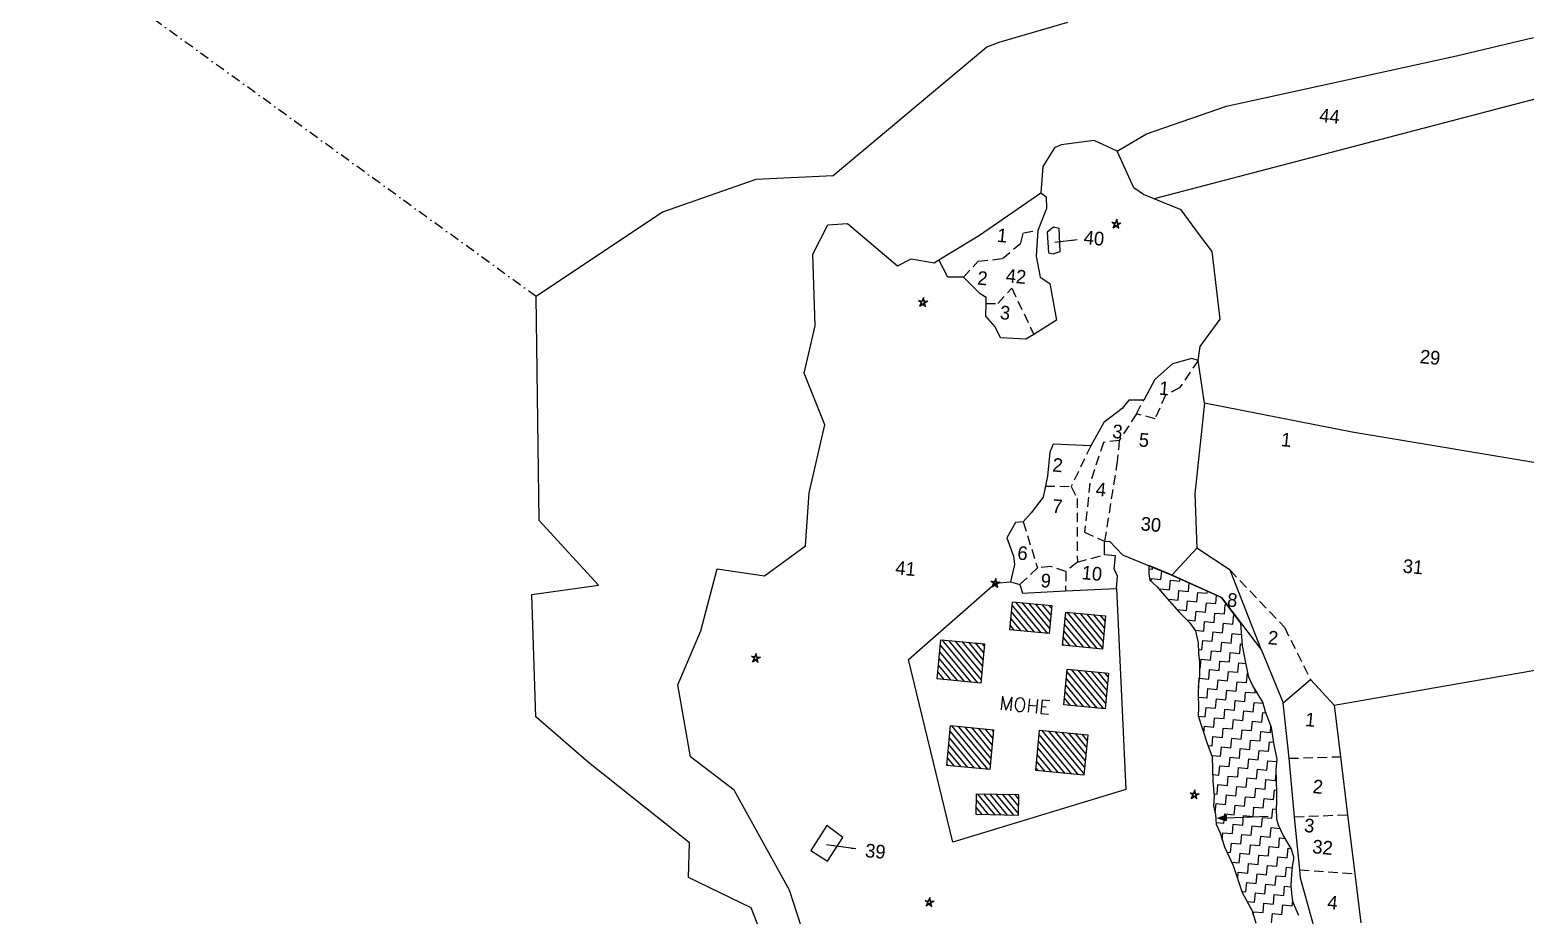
# Model space of a CAD drawing. Header units: metres. Extents: x 292095 to 294306, y 2100393 to 2102799.
# Drawn here: x 292245 to 293028, y 2100714 to 2101177 of the extents above; entities that cross this region are included whole.
import ezdxf
from ezdxf.enums import TextEntityAlignment as Align

# ---------------------------------------------------------------- set-up
doc = ezdxf.new("R2010")
doc.units = ezdxf.units.M
doc.header["$MEASUREMENT"] = 0
doc.linetypes.add('DASHDOT', pattern=[1, 0.5, -0.25, 0, -0.25])
doc.linetypes.add('DASHED', pattern=[0.75, 0.5, -0.25])
for name, color, linetype in [('POLY_HATCH', 12, 'Continuous'), ('POLY_PARCEL', 6, 'Continuous'), ('POLY_SUBPARCEL', 6, 'DASHED'), ('POLY_WATER', 4, 'Continuous'), ('SYM_ABADI', 1, 'Continuous'), ('TEXT_MAPIN', 7, 'Continuous'), ('TEXT_PARCEL', 7, 'Continuous'), ('V_BOUND_LINE', 7, 'Continuous'), ('V_BOUND_STREAM_LINE', 7, 'DASHDOT')]:
    doc.layers.add(name, color=color, linetype=linetype)
doc.styles.get("Standard").update_dxf_attribs({"font": 'simplex.shx'})
doc.styles.add('TEXT_MAP', font='')
doc.styles.get('TEXT_MAP').set_extended_font_data('Kruti Dev 050')
doc.dimstyles.get("Standard").update_dxf_attribs({"dimtxt": 0.18, "dimasz": 0.18, "dimexe": 0.18, "dimexo": 0.0625, "dimgap": 0.09, "dimtad": 0, "dimtih": 1, "dimtoh": 1, "dimdec": 4, "dimzin": 0, "dimdsep": 46, "dimtxsty": 'Standard', "dimcen": 0.09, "dimadec": 0, "dimazin": 0, "dimtfac": 1, "dimtdec": 4, "dimtofl": 0, "dimtmove": 0, "dimatfit": 3, "dimfxl": 1, "dimtolj": 1, "dimtzin": 0, "dimarcsym": 0})

msp = doc.modelspace()

# ---------------------------------------------------------------- hatches: boundary and pattern name
h = msp.add_hatch(color=256)
h.paths.add_polyline_path([(292871.22, 2100764.55), (292871.17, 2100765.89), (292866.84, 2100764.39)])
h.paths.add_polyline_path([(292866.84, 2100764.39), (292871.27, 2100763.21), (292871.22, 2100764.55)])

# ---------------------------------------------------------------- linework, layer by layer
for points in [[(292811.32, 2101076.56), (292816.13, 2101076.11), (292811.97, 2101073.65), (292812.7, 2101075.35)], [(292813.89, 2101078.08), (292811.98, 2101073.65), (292813.56, 2101074.59), (292814.94, 2101073.37)], [(292710.11, 2101035.54), (292714.92, 2101035.09), (292710.76, 2101032.63), (292711.49, 2101034.33)], [(292712.68, 2101037.06), (292710.77, 2101032.63), (292712.35, 2101033.57), (292713.73, 2101032.35)], [(292748.03, 2100888.47), (292752.83, 2100888.02), (292748.67, 2100885.56), (292749.41, 2100887.26)], [(292750.59, 2100889.99), (292748.68, 2100885.56), (292750.26, 2100886.5), (292751.65, 2100885.29)], [(292622.6, 2100849.16), (292627.4, 2100848.71), (292623.25, 2100846.25), (292623.98, 2100847.95)], [(292625.16, 2100850.68), (292623.25, 2100846.25), (292624.84, 2100847.19), (292626.22, 2100845.97)], [(292852.32, 2100777.63), (292857.12, 2100777.18), (292852.97, 2100774.72), (292853.7, 2100776.42)], [(292854.89, 2100779.15), (292852.97, 2100774.72), (292854.56, 2100775.66), (292855.94, 2100774.45)], [(292713.52, 2100721.3), (292718.32, 2100720.85), (292714.16, 2100718.39), (292714.9, 2100720.09)], [(292716.08, 2100722.82), (292714.17, 2100718.39), (292715.75, 2100719.33), (292717.14, 2100718.12)]]:
    msp.add_lwpolyline(points, close=True)
for points in [[(292812.7, 2101075.35), (292813.56, 2101074.59)], [(292711.49, 2101034.33), (292712.35, 2101033.57)], [(292749.41, 2100887.26), (292750.26, 2100886.5)], [(292623.98, 2100847.95), (292624.84, 2100847.19)], [(292853.7, 2100776.42), (292854.56, 2100775.66)], [(292866.84, 2100764.39), (292871.17, 2100765.89)], [(292866.84, 2100764.39), (292893.19, 2100765.36)], [(292866.84, 2100764.39), (292871.27, 2100763.21)], [(292871.17, 2100765.89), (292871.27, 2100763.21)], [(292714.9, 2100720.09), (292715.75, 2100719.33)]]:
    msp.add_lwpolyline(points)
at = {"layer": 'POLY_HATCH'}
for p, q in [((292830.67, 2100896.77), (292830.64, 2100892.32)), ((292830.64, 2100892.32), (292831.24, 2100889.13)), ((292841.32, 2100892.35), (292830.67, 2100896.77)), ((292868.72, 2100879.93), (292841.32, 2100892.35)), ((292831.24, 2100889.13), (292834.94, 2100885.66)), ((292834.94, 2100885.66), (292838.98, 2100881.03)), ((292838.98, 2100881.03), (292846.65, 2100872.27)), ((292878.86, 2100866.59), (292868.72, 2100879.93)), ((292846.65, 2100872.27), (292851.96, 2100866.86)), ((292851.96, 2100866.86), (292855.14, 2100862.54)), ((292855.14, 2100862.54), (292856.55, 2100856.14)), ((292879.72, 2100854.84), (292878.86, 2100866.59)), ((292856.55, 2100856.14), (292856.72, 2100850.77)), ((292881.55, 2100845.73), (292879.72, 2100854.84)), ((292856.72, 2100850.77), (292857.17, 2100846.03)), ((292857.17, 2100846.03), (292857.17, 2100838.88)), ((292883.08, 2100838.21), (292881.55, 2100845.73)), ((292857.17, 2100838.88), (292856.78, 2100834.67)), ((292884.92, 2100834.01), (292883.08, 2100838.21)), ((292856.78, 2100834.67), (292856.52, 2100829.55)), ((292856.52, 2100829.55), (292856.72, 2100822.16)), ((292890.37, 2100825.23), (292884.92, 2100834.01)), ((292856.72, 2100822.16), (292856.55, 2100817.93)), ((292891.9, 2100820.17), (292890.37, 2100825.23)), ((292856.55, 2100817.93), (292861.07, 2100804.09)), ((292894.93, 2100811.84), (292891.9, 2100820.17)), ((292896.31, 2100802.77), (292894.93, 2100811.84)), ((292861.07, 2100804.09), (292863.93, 2100796.45)), ((292897.85, 2100795.25), (292896.31, 2100802.77)), ((292863.93, 2100796.45), (292864.32, 2100783.74)), ((292897.35, 2100789.94), (292897.85, 2100795.25)), ((292864.32, 2100783.74), (292864.93, 2100775.86)), ((292897.79, 2100777.87), (292897.35, 2100789.94)), ((292864.93, 2100775.86), (292864.67, 2100770.74)), ((292897.75, 2100772.74), (292897.82, 2100775.86)), ((292897.82, 2100775.86), (292897.79, 2100777.87)), ((292864.67, 2100770.74), (292865.61, 2100766.41)), ((292897.66, 2100769.39), (292897.75, 2100772.74)), ((292897.81, 2100763.79), (292897.66, 2100769.39)), ((292865.61, 2100766.41), (292866.02, 2100761.23)), ((292866.02, 2100761.23), (292867.86, 2100757.03)), ((292898.65, 2100760.81), (292897.81, 2100763.79)), ((292901.05, 2100755.44), (292898.65, 2100760.81)), ((292867.86, 2100757.03), (292870.28, 2100749.43)), ((292905.33, 2100748.56), (292901.05, 2100755.44)), ((292870.28, 2100749.43), (292874.95, 2100739.61)), ((292906.71, 2100744.18), (292905.33, 2100748.56)), ((292906.59, 2100742.85), (292906.71, 2100744.18)), ((292874.95, 2100739.61), (292879.67, 2100725.53)), ((292905.37, 2100732.24), (292905.82, 2100737.11)), ((292905.82, 2100737.11), (292906.11, 2100740.22)), ((292906.11, 2100740.22), (292906.59, 2100742.85)), ((292905.28, 2100728.9), (292905.37, 2100732.24)), ((292905.59, 2100725.07), (292905.28, 2100728.9)), ((292879.67, 2100725.53), (292884.84, 2100715.77)), ((292906.08, 2100720.77), (292905.59, 2100725.07)), ((292907.93, 2100716.58), (292906.08, 2100720.77)), ((292884.84, 2100715.77), (292886.69, 2100709.33)), ((292909.19, 2100713.33), (292907.93, 2100716.58))]:
    msp.add_line(p, q, dxfattribs=at)
at = {"layer": 'POLY_HATCH', "linetype": 'Continuous'}
for p, q in [((292830.66, 2100895.03), (292832.59, 2100894.85)), ((292832.59, 2100894.85), (292832.7, 2100895.93)), ((292837.07, 2100889.44), (292837.49, 2100893.94)), ((292831.99, 2100888.42), (292832.13, 2100889.91)), ((292832.13, 2100889.91), (292837.07, 2100889.44)), ((292836.55, 2100883.82), (292836.61, 2100884.5)), ((292836.61, 2100884.5), (292841.55, 2100884.04)), ((292841.55, 2100884.04), (292842.02, 2100888.98)), ((292842.02, 2100888.98), (292846.96, 2100888.52)), ((292846.96, 2100888.52), (292847.07, 2100889.74)), ((292851.44, 2100883.11), (292851.85, 2100887.58)), ((292841.05, 2100878.67), (292841.09, 2100879.1)), ((292841.09, 2100879.1), (292846.03, 2100878.64)), ((292846.03, 2100878.64), (292846.5, 2100883.58)), ((292846.5, 2100883.58), (292851.44, 2100883.11)), ((292850.51, 2100873.23), (292850.97, 2100878.17)), ((292850.97, 2100878.17), (292855.92, 2100877.71)), ((292855.92, 2100877.71), (292856.38, 2100882.65)), ((292856.38, 2100882.65), (292861.32, 2100882.19)), ((292860.4, 2100872.31), (292860.86, 2100877.25)), ((292860.86, 2100877.25), (292865.8, 2100876.79)), ((292861.32, 2100882.19), (292861.42, 2100883.24)), ((292865.8, 2100876.79), (292866.2, 2100881.07)), ((292870.28, 2100871.38), (292870.74, 2100876.32)), ((292870.74, 2100876.32), (292871.52, 2100876.25)), ((292845.55, 2100873.52), (292845.57, 2100873.69)), ((292845.57, 2100873.69), (292850.51, 2100873.23)), ((292854.99, 2100867.83), (292855.45, 2100872.77)), ((292855.45, 2100872.77), (292860.4, 2100872.31)), ((292864.88, 2100866.9), (292865.34, 2100871.84)), ((292865.34, 2100871.84), (292870.28, 2100871.38)), ((292874.76, 2100865.98), (292875.22, 2100870.92)), ((292875.22, 2100870.92), (292875.6, 2100870.88)), ((292850.61, 2100868.24), (292854.99, 2100867.83)), ((292854.91, 2100862.85), (292859.47, 2100862.42)), ((292859.47, 2100862.42), (292859.93, 2100867.36)), ((292859.93, 2100867.36), (292864.88, 2100866.9)), ((292863.95, 2100857.02), (292864.41, 2100861.96)), ((292864.41, 2100861.96), (292869.36, 2100861.5)), ((292869.36, 2100861.5), (292869.82, 2100866.44)), ((292869.82, 2100866.44), (292874.76, 2100865.98)), ((292873.84, 2100856.09), (292874.3, 2100861.03)), ((292874.3, 2100861.03), (292879.24, 2100860.57)), ((292879.24, 2100860.57), (292879.27, 2100860.92)), ((292856.66, 2100852.71), (292858.55, 2100852.54)), ((292858.55, 2100852.54), (292859.01, 2100857.48)), ((292859.01, 2100857.48), (292863.95, 2100857.02)), ((292868.43, 2100851.61), (292868.89, 2100856.55)), ((292868.89, 2100856.55), (292873.84, 2100856.09)), ((292878.32, 2100850.69), (292878.78, 2100855.63)), ((292878.78, 2100855.63), (292879.67, 2100855.55)), ((292857.62, 2100842.65), (292858.08, 2100847.59)), ((292858.08, 2100847.59), (292863.03, 2100847.13)), ((292863.03, 2100847.13), (292863.49, 2100852.07)), ((292863.49, 2100852.07), (292868.43, 2100851.61)), ((292867.51, 2100841.73), (292867.97, 2100846.67)), ((292867.97, 2100846.67), (292872.91, 2100846.21)), ((292872.91, 2100846.21), (292873.37, 2100851.15)), ((292873.37, 2100851.15), (292878.32, 2100850.69)), ((292877.39, 2100840.8), (292877.85, 2100845.74)), ((292877.85, 2100845.74), (292881.62, 2100845.39)), ((292856.7, 2100832.77), (292857.16, 2100837.71)), ((292857.16, 2100837.71), (292862.1, 2100837.25)), ((292857.17, 2100842.69), (292857.62, 2100842.65)), ((292862.1, 2100837.25), (292862.56, 2100842.19)), ((292862.56, 2100842.19), (292867.51, 2100841.73)), ((292871.99, 2100836.32), (292872.45, 2100841.26)), ((292872.45, 2100841.26), (292877.39, 2100840.8)), ((292881.87, 2100835.4), (292882.33, 2100840.34)), ((292882.33, 2100840.34), (292882.65, 2100840.31)), ((292856.68, 2100832.77), (292856.7, 2100832.77)), ((292861.18, 2100827.36), (292861.64, 2100832.31)), ((292861.64, 2100832.31), (292866.58, 2100831.84)), ((292866.58, 2100831.84), (292867.04, 2100836.79)), ((292867.04, 2100836.79), (292871.99, 2100836.32)), ((292871.06, 2100826.44), (292871.52, 2100831.38)), ((292871.52, 2100831.38), (292876.47, 2100830.92)), ((292876.47, 2100830.92), (292876.93, 2100835.86)), ((292876.93, 2100835.86), (292881.87, 2100835.4)), ((292880.94, 2100825.51), (292881.41, 2100830.46)), ((292881.41, 2100830.46), (292886.35, 2100829.99)), ((292886.35, 2100829.99), (292886.49, 2100831.49)), ((292856.57, 2100827.79), (292861.18, 2100827.36)), ((292860.25, 2100817.48), (292860.71, 2100822.42)), ((292860.71, 2100822.42), (292865.66, 2100821.96)), ((292865.66, 2100821.96), (292866.12, 2100826.9)), ((292866.12, 2100826.9), (292871.06, 2100826.44)), ((292870.14, 2100816.55), (292870.6, 2100821.5)), ((292870.6, 2100821.5), (292875.54, 2100821.03)), ((292875.54, 2100821.03), (292876, 2100825.98)), ((292876, 2100825.98), (292880.94, 2100825.51)), ((292885.42, 2100820.11), (292885.89, 2100825.05)), ((292885.89, 2100825.05), (292890.55, 2100824.61)), ((292856.58, 2100817.82), (292860.25, 2100817.48)), ((292864.73, 2100812.07), (292865.19, 2100817.02)), ((292865.19, 2100817.02), (292870.14, 2100816.55)), ((292874.61, 2100811.15), (292875.08, 2100816.09)), ((292875.08, 2100816.09), (292880.02, 2100815.63)), ((292880.02, 2100815.63), (292880.48, 2100820.57)), ((292880.48, 2100820.57), (292885.42, 2100820.11)), ((292884.5, 2100810.22), (292884.96, 2100815.17)), ((292884.96, 2100815.17), (292889.9, 2100814.7)), ((292889.9, 2100814.7), (292890.37, 2100819.65)), ((292890.37, 2100819.65), (292892.16, 2100819.48)), ((292859.46, 2100809.02), (292859.79, 2100812.54)), ((292859.79, 2100812.54), (292864.73, 2100812.07)), ((292863.81, 2100802.19), (292864.27, 2100807.13)), ((292864.27, 2100807.13), (292869.21, 2100806.67)), ((292869.21, 2100806.67), (292869.67, 2100811.61)), ((292869.67, 2100811.61), (292874.61, 2100811.15)), ((292873.69, 2100801.27), (292874.15, 2100806.21)), ((292874.15, 2100806.21), (292879.09, 2100805.74)), ((292879.09, 2100805.74), (292879.56, 2100810.69)), ((292879.56, 2100810.69), (292884.5, 2100810.22)), ((292888.98, 2100804.82), (292889.44, 2100809.76)), ((292889.44, 2100809.76), (292894.38, 2100809.3)), ((292894.38, 2100809.3), (292894.68, 2100812.51)), ((292861.71, 2100802.39), (292863.81, 2100802.19)), ((292868.29, 2100796.79), (292868.75, 2100801.73)), ((292868.75, 2100801.73), (292873.69, 2100801.27)), ((292878.17, 2100795.86), (292878.63, 2100800.8)), ((292878.63, 2100800.8), (292883.57, 2100800.34)), ((292883.57, 2100800.34), (292884.04, 2100805.28)), ((292884.04, 2100805.28), (292888.98, 2100804.82)), ((292888.05, 2100794.94), (292888.52, 2100799.88)), ((292888.52, 2100799.88), (292893.46, 2100799.42)), ((292893.46, 2100799.42), (292893.92, 2100804.36)), ((292893.92, 2100804.36), (292896.1, 2100804.15)), ((292863.64, 2100797.22), (292868.29, 2100796.79)), ((292867.36, 2100786.9), (292867.82, 2100791.84)), ((292867.82, 2100791.84), (292872.76, 2100791.38)), ((292872.76, 2100791.38), (292873.23, 2100796.32)), ((292873.23, 2100796.32), (292878.17, 2100795.86)), ((292877.24, 2100785.98), (292877.71, 2100790.92)), ((292877.71, 2100790.92), (292882.65, 2100790.46)), ((292882.65, 2100790.46), (292883.11, 2100795.4)), ((292883.11, 2100795.4), (292888.05, 2100794.94)), ((292887.13, 2100785.05), (292887.59, 2100789.99)), ((292887.59, 2100789.99), (292892.53, 2100789.53)), ((292892.53, 2100789.53), (292893, 2100794.47)), ((292893, 2100794.47), (292897.73, 2100794.03)), ((292864.22, 2100787.2), (292867.36, 2100786.9)), ((292871.84, 2100781.5), (292872.3, 2100786.44)), ((292872.3, 2100786.44), (292877.24, 2100785.98)), ((292881.72, 2100780.57), (292882.19, 2100785.51)), ((292882.19, 2100785.51), (292887.13, 2100785.05)), ((292891.61, 2100779.65), (292892.07, 2100784.59)), ((292892.07, 2100784.59), (292897.01, 2100784.13)), ((292897.01, 2100784.13), (292897.41, 2100788.34)), ((292864.82, 2100777.17), (292866.44, 2100777.02)), ((292866.44, 2100777.02), (292866.9, 2100781.96)), ((292866.9, 2100781.96), (292871.84, 2100781.5)), ((292870.91, 2100771.61), (292871.38, 2100776.55)), ((292871.38, 2100776.55), (292876.32, 2100776.09)), ((292876.32, 2100776.09), (292876.78, 2100781.03)), ((292876.78, 2100781.03), (292881.72, 2100780.57)), ((292880.8, 2100770.69), (292881.26, 2100775.63)), ((292881.26, 2100775.63), (292886.2, 2100775.17)), ((292886.2, 2100775.17), (292886.67, 2100780.11)), ((292886.67, 2100780.11), (292891.61, 2100779.65)), ((292890.68, 2100769.76), (292891.15, 2100774.7)), ((292891.15, 2100774.7), (292896.09, 2100774.24)), ((292896.09, 2100774.24), (292896.55, 2100779.18)), ((292896.55, 2100779.18), (292897.74, 2100779.07)), ((292865.45, 2100767.14), (292865.51, 2100767.13)), ((292865.51, 2100767.13), (292865.97, 2100772.07)), ((292865.97, 2100772.07), (292870.91, 2100771.61)), ((292869.99, 2100761.73), (292870.45, 2100766.67)), ((292870.45, 2100766.67), (292875.39, 2100766.21)), ((292875.39, 2100766.21), (292875.86, 2100771.15)), ((292875.86, 2100771.15), (292880.8, 2100770.69)), ((292885.28, 2100765.28), (292885.74, 2100770.22)), ((292885.74, 2100770.22), (292890.68, 2100769.76)), ((292895.16, 2100764.36), (292895.63, 2100769.3)), ((292895.63, 2100769.3), (292897.67, 2100769.11)), ((292865.95, 2100762.11), (292869.99, 2100761.73)), ((292874.47, 2100756.32), (292874.93, 2100761.27)), ((292874.93, 2100761.27), (292879.87, 2100760.8)), ((292879.87, 2100760.8), (292880.34, 2100765.74)), ((292880.34, 2100765.74), (292885.28, 2100765.28)), ((292884.35, 2100755.4), (292884.82, 2100760.34)), ((292884.82, 2100760.34), (292889.76, 2100759.88)), ((292889.76, 2100759.88), (292890.22, 2100764.82)), ((292890.22, 2100764.82), (292895.16, 2100764.36)), ((292894.24, 2100754.47), (292894.7, 2100759.42)), ((292894.7, 2100759.42), (292899.47, 2100758.97)), ((292869.17, 2100752.93), (292869.53, 2100756.79)), ((292869.53, 2100756.79), (292874.47, 2100756.32)), ((292873.54, 2100746.44), (292874.01, 2100751.38)), ((292874.01, 2100751.38), (292878.95, 2100750.92)), ((292878.95, 2100750.92), (292879.41, 2100755.86)), ((292879.41, 2100755.86), (292884.35, 2100755.4)), ((292888.83, 2100749.99), (292889.3, 2100754.94)), ((292889.3, 2100754.94), (292894.24, 2100754.47)), ((292898.72, 2100749.07), (292899.18, 2100754.01)), ((292899.18, 2100754.01), (292902.11, 2100753.74)), ((292871.62, 2100746.62), (292873.54, 2100746.44)), ((292878.02, 2100741.03), (292878.49, 2100745.98)), ((292878.49, 2100745.98), (292883.43, 2100745.51)), ((292883.43, 2100745.51), (292883.89, 2100750.46)), ((292883.89, 2100750.46), (292888.83, 2100749.99)), ((292887.91, 2100740.11), (292888.37, 2100745.05)), ((292888.37, 2100745.05), (292893.31, 2100744.59)), ((292893.31, 2100744.59), (292893.78, 2100749.53)), ((292893.78, 2100749.53), (292898.72, 2100749.07)), ((292897.79, 2100739.18), (292898.25, 2100744.13)), ((292898.25, 2100744.13), (292903.2, 2100743.66)), ((292903.2, 2100743.66), (292903.66, 2100748.61)), ((292903.66, 2100748.61), (292905.37, 2100748.45)), ((292874.1, 2100741.4), (292878.02, 2100741.03)), ((292877.25, 2100732.75), (292877.56, 2100736.09)), ((292877.56, 2100736.09), (292882.5, 2100735.63)), ((292882.5, 2100735.63), (292882.97, 2100740.57)), ((292882.97, 2100740.57), (292887.91, 2100740.11)), ((292886.98, 2100730.22), (292887.45, 2100735.17)), ((292887.45, 2100735.17), (292892.39, 2100734.7)), ((292892.39, 2100734.7), (292892.85, 2100739.65)), ((292892.85, 2100739.65), (292897.79, 2100739.18)), ((292902.27, 2100733.78), (292902.73, 2100738.72)), ((292902.73, 2100738.72), (292905.95, 2100738.42)), ((292881.58, 2100725.75), (292882.04, 2100730.69)), ((292882.04, 2100730.69), (292886.98, 2100730.22)), ((292891.46, 2100724.82), (292891.93, 2100729.76)), ((292891.93, 2100729.76), (292896.87, 2100729.3)), ((292896.87, 2100729.3), (292897.33, 2100734.24)), ((292897.33, 2100734.24), (292902.27, 2100733.78)), ((292901.35, 2100723.89), (292901.81, 2100728.84)), ((292901.81, 2100728.84), (292905.31, 2100728.51)), ((292879.54, 2100725.94), (292881.58, 2100725.75)), ((292882.23, 2100720.7), (292886.06, 2100720.34)), ((292886.06, 2100720.34), (292886.52, 2100725.28)), ((292886.52, 2100725.28), (292891.46, 2100724.82)), ((292890.54, 2100714.94), (292891, 2100719.88)), ((292891, 2100719.88), (292895.94, 2100719.42)), ((292895.94, 2100719.42), (292896.4, 2100724.36)), ((292896.4, 2100724.36), (292901.35, 2100723.89)), ((292905.83, 2100718.49), (292906.06, 2100720.99)), ((292885.44, 2100713.69), (292885.6, 2100715.4)), ((292885.6, 2100715.4), (292890.54, 2100714.94)), ((292895.02, 2100709.53), (292895.48, 2100714.47)), ((292895.48, 2100714.47), (292900.42, 2100714.01)), ((292900.42, 2100714.01), (292900.88, 2100718.95)), ((292900.88, 2100718.95), (292905.83, 2100718.49))]:
    msp.add_line(p, q, dxfattribs=at)
at = {"layer": 'POLY_PARCEL'}
for p, q in [((292991.88, 2101163.7), (293032.11, 2101173.34)), ((292871.38, 2101137.24), (292991.88, 2101163.7)), ((293046.41, 2101144.47), (292833.51, 2101088.77)), ((292829.55, 2101122.8), (292871.38, 2101137.24)), ((292802.01, 2101119.26), (292784.8, 2101117.13)), ((292814.07, 2101113.71), (292802.01, 2101119.26)), ((292814.07, 2101113.71), (292829.55, 2101122.8)), ((292781.24, 2101115.42), (292775.24, 2101105.79)), ((292784.8, 2101117.13), (292781.24, 2101115.42)), ((292822.82, 2101094.53), (292814.07, 2101113.71)), ((292775.24, 2101105.79), (292774.12, 2101091.85)), ((292742.12, 2101069.69), (292774.12, 2101091.85)), ((292774.12, 2101091.85), (292777, 2101089.88)), ((292777, 2101089.88), (292777.11, 2101083.75)), ((292827.94, 2101091), (292822.82, 2101094.53)), ((292833.51, 2101088.77), (292827.94, 2101091)), ((292847.6, 2101083.04), (292833.51, 2101088.77)), ((292777.11, 2101083.75), (292772.63, 2101072.27)), ((292857.25, 2101069.9), (292847.6, 2101083.04)), ((292654.8, 2101059.85), (292662.69, 2101075.08)), ((292662.69, 2101075.08), (292672.96, 2101075.82)), ((292672.96, 2101075.82), (292699.12, 2101053.66)), ((292772.63, 2101072.27), (292771.71, 2101058.76)), ((292780.71, 2101073.88), (292777.51, 2101071.36)), ((292783.74, 2101073.2), (292780.71, 2101073.88)), ((292784.36, 2101061.17), (292783.74, 2101073.2)), ((292720.82, 2101056.78), (292742.12, 2101069.69)), ((292777.51, 2101071.36), (292778.1, 2101060.41)), ((292863.91, 2101061.11), (292857.25, 2101069.9)), ((292656.05, 2101022.34), (292654.8, 2101059.85)), ((292699.12, 2101053.66), (292706.27, 2101057.41)), ((292706.27, 2101057.41), (292718.32, 2101055.26)), ((292718.32, 2101055.26), (292720.82, 2101056.78)), ((292725.44, 2101047.8), (292720.82, 2101056.78)), ((292771.71, 2101058.76), (292773.73, 2101047.69)), ((292778.1, 2101060.41), (292780.62, 2101060.04)), ((292780.62, 2101060.04), (292784.36, 2101061.17)), ((292868.08, 2101025.71), (292863.91, 2101061.11)), ((292733.6, 2101047.71), (292725.44, 2101047.8)), ((292742.31, 2101039.08), (292733.6, 2101047.71)), ((292773.73, 2101047.69), (292778.87, 2101044.49)), ((292778.87, 2101044.49), (292782.32, 2101025.3)), ((292745.53, 2101037.08), (292742.31, 2101039.08)), ((292745.29, 2101027.24), (292745.45, 2101033.96)), ((292745.45, 2101033.96), (292745.53, 2101037.08)), ((292750.21, 2101021.68), (292745.29, 2101027.24)), ((292782.32, 2101025.3), (292770.47, 2101017.76)), ((292857.56, 2101011.4), (292868.08, 2101025.71)), ((292650.31, 2100997.38), (292656.05, 2101022.34)), ((292753.08, 2101015.97), (292750.21, 2101021.68)), ((292770.47, 2101017.76), (292766.37, 2101015.24)), ((292766.37, 2101015.24), (292753.08, 2101015.97)), ((292856.51, 2101004.14), (292857.56, 2101011.4)), ((292843.08, 2101002.34), (292833.93, 2100994.14)), ((292853.2, 2101005.13), (292843.08, 2101002.34)), ((292856.51, 2101004.14), (292853.2, 2101005.13)), ((292859.88, 2100981.72), (292856.51, 2101004.14)), ((292660.99, 2100970.32), (292650.31, 2100997.38)), ((292833.93, 2100994.14), (292828.04, 2100983.35)), ((292816.74, 2100978.97), (292807.22, 2100971.7)), ((292820.19, 2100983.28), (292816.74, 2100978.97)), ((292828.04, 2100983.35), (292820.19, 2100983.28)), ((292859.88, 2100981.72), (292854.76, 2100934.27)), ((292937.27, 2100966.61), (292859.88, 2100981.72)), ((292652.9, 2100934.7), (292660.99, 2100970.32)), ((292807.22, 2100971.7), (292800.29, 2100959.43)), ((293075.58, 2100943.47), (292937.27, 2100966.61)), ((292778.88, 2100956), (292777.71, 2100943.53)), ((292780.64, 2100960.25), (292778.88, 2100956)), ((292800.29, 2100959.43), (292780.64, 2100960.25)), ((292777.71, 2100943.53), (292775.32, 2100932.54)), ((292650.98, 2100907.01), (292652.9, 2100934.7)), ((292775.32, 2100932.54), (292769.11, 2100924.28)), ((292854.76, 2100934.27), (292855.94, 2100905.86)), ((292769.11, 2100924.28), (292764.93, 2100919.57)), ((292760.82, 2100919.28), (292756.32, 2100911.2)), ((292764.93, 2100919.57), (292760.82, 2100919.28)), ((292756.32, 2100911.2), (292759.85, 2100901.69)), ((292807.52, 2100909.47), (292810.21, 2100909.21)), ((292807.53, 2100902.33), (292807.52, 2100909.47)), ((292810.21, 2100909.21), (292817.01, 2100902.24)), ((292629.45, 2100891.35), (292650.98, 2100907.01)), ((292759.85, 2100901.69), (292760.45, 2100897.21)), ((292813.26, 2100901.79), (292807.53, 2100902.33)), ((292812.63, 2100895.05), (292813.26, 2100901.79)), ((292817.01, 2100902.24), (292842.78, 2100891.63)), ((292855.94, 2100905.86), (292842.78, 2100891.63)), ((292873.23, 2100894.31), (292855.94, 2100905.86)), ((292596.14, 2100862.51), (292604.63, 2100895.03)), ((292604.63, 2100895.03), (292629.45, 2100891.35)), ((292760.45, 2100897.21), (292758.25, 2100888.24)), ((292814.31, 2100891.15), (292812.63, 2100895.05)), ((292889.71, 2100852.32), (292873.23, 2100894.31)), ((292704.78, 2100847.54), (292750.35, 2100887.47)), ((292750.35, 2100887.47), (292758.25, 2100888.24)), ((292758.25, 2100888.24), (292763.21, 2100886.76)), ((292763.21, 2100886.76), (292764.49, 2100882.22)), ((292787.06, 2100883.51), (292813.71, 2100884.75)), ((292813.71, 2100884.75), (292814.31, 2100891.15)), ((292813.71, 2100884.75), (292818.69, 2100779.34)), ((292842.78, 2100891.63), (292868.72, 2100879.93)), ((292764.49, 2100882.22), (292787.06, 2100883.51)), ((292868.72, 2100879.93), (292889.71, 2100852.32)), ((292583.98, 2100834.21), (292596.14, 2100862.51)), ((292728.01, 2100751.74), (292704.78, 2100847.54)), ((292889.71, 2100852.32), (292901, 2100824.74)), ((292927.77, 2100823.6), (293085.14, 2100851.05)), ((292901, 2100824.74), (292915.42, 2100836.99)), ((292915.42, 2100836.99), (292927.77, 2100823.6)), ((292590.65, 2100796.53), (292583.98, 2100834.21)), ((292904.14, 2100795.73), (292901, 2100824.74)), ((292927.77, 2100823.6), (292931.06, 2100796.59)), ((292613.51, 2100779.1), (292590.65, 2100796.53)), ((292907.06, 2100765.09), (292904.14, 2100795.73)), ((292931.06, 2100796.59), (292934.77, 2100766.19)), ((292642.63, 2100726.74), (292613.51, 2100779.1)), ((292818.69, 2100779.34), (292728.01, 2100751.74)), ((292662.17, 2100760.56), (292653.8, 2100747.41)), ((292670.43, 2100754.35), (292662.17, 2100760.56)), ((292907.58, 2100759.72), (292907.06, 2100765.09)), ((292909.75, 2100737.29), (292907.58, 2100759.72)), ((292934.77, 2100766.19), (292938.54, 2100735.25)), ((292662.46, 2100741.84), (292670.43, 2100754.35)), ((292653.8, 2100747.41), (292662.46, 2100741.84)), ((292910.17, 2100732.96), (292909.75, 2100737.29)), ((292938.54, 2100735.25), (292941.66, 2100709.61)), ((292918.07, 2100704.68), (292910.17, 2100732.96)), ((292653.44, 2100692.9), (292642.63, 2100726.74))]:
    msp.add_line(p, q, dxfattribs=at)
at = {"layer": 'POLY_SUBPARCEL', "ltscale": 10}
for p, q in [((292765.09, 2101071), (292772.63, 2101072.27)), ((292754.07, 2101057.5), (292763.76, 2101065.68)), ((292763.76, 2101065.68), (292765.09, 2101071)), ((292741.37, 2101056.04), (292754.07, 2101057.5)), ((292733.6, 2101047.71), (292741.37, 2101056.04)), ((292751.7, 2101033.92), (292758.9, 2101042.01)), ((292758.9, 2101042.01), (292770.47, 2101017.76)), ((292745.45, 2101033.96), (292751.7, 2101033.92)), ((292856.51, 2101004.14), (292846.78, 2100989.8)), ((292839.4, 2100986.01), (292834.02, 2100973.56)), ((292846.78, 2100989.8), (292839.4, 2100986.01)), ((292824.21, 2100976.22), (292828.04, 2100983.35)), ((292824.21, 2100976.22), (292815.24, 2100962.24)), ((292834.02, 2100973.56), (292824.21, 2100976.22)), ((292815.24, 2100962.24), (292806.92, 2100961.19)), ((292815.24, 2100962.24), (292814.22, 2100951.37)), ((292800.29, 2100959.43), (292790.13, 2100938.1)), ((292806.92, 2100961.19), (292799.9, 2100939.92)), ((292814.22, 2100951.37), (292807.52, 2100909.47)), ((292799.9, 2100939.92), (292797.03, 2100914.16)), ((292776.58, 2100938.33), (292790.13, 2100938.1)), ((292790.13, 2100938.1), (292793.2, 2100931.87)), ((292793.2, 2100931.87), (292793.28, 2100898.52)), ((292764.93, 2100919.57), (292772.43, 2100895.45)), ((292797.03, 2100914.16), (292807.52, 2100909.47)), ((292793.28, 2100898.52), (292807.53, 2100902.33)), ((292772.43, 2100895.45), (292763.21, 2100886.76)), ((292779.35, 2100896.17), (292772.43, 2100895.45)), ((292787.34, 2100893.6), (292779.35, 2100896.17)), ((292787.34, 2100893.6), (292787.06, 2100883.51)), ((292793.28, 2100898.52), (292787.34, 2100893.6)), ((292873.23, 2100894.31), (292901.7, 2100864.4)), ((292901.7, 2100864.4), (292915.42, 2100836.99)), ((292904.14, 2100795.73), (292931.06, 2100796.59)), ((292907.06, 2100765.09), (292934.77, 2100766.19)), ((292909.75, 2100737.29), (292938.54, 2100735.25))]:
    msp.add_line(p, q, dxfattribs=at)
at = {"layer": 'POLY_WATER'}
for p, q in [((292788.19, 2101181.16), (292752.23, 2101170.61)), ((292745.86, 2101168.29), (292665.39, 2101100.75)), ((292752.23, 2101170.61), (292745.86, 2101168.29)), ((292624.95, 2101098.94), (292576.07, 2101081.83)), ((292665.39, 2101100.75), (292624.95, 2101098.94)), ((292576.07, 2101081.83), (292509.9, 2101037.7))]:
    msp.add_line(p, q, dxfattribs=at)
at = {"layer": 'SYM_ABADI'}
for p, q in [((292757.89, 2100862.98), (292759.26, 2100877.61)), ((292759.26, 2100877.61), (292779.86, 2100875.69)), ((292779.86, 2100875.69), (292778.49, 2100861.05)), ((292785.57, 2100854.92), (292787.19, 2100872.27)), ((292787.19, 2100872.27), (292808.07, 2100870.31)), ((292808.07, 2100870.31), (292806.45, 2100852.97)), ((292778.49, 2100861.05), (292757.89, 2100862.98)), ((292719.93, 2100837.29), (292721.86, 2100857.88)), ((292721.86, 2100857.88), (292744.63, 2100855.75)), ((292744.63, 2100855.75), (292742.7, 2100835.15)), ((292806.45, 2100852.97), (292785.57, 2100854.92)), ((292742.7, 2100835.15), (292719.93, 2100837.29)), ((292786.2, 2100823.7), (292787.95, 2100842.4)), ((292787.95, 2100842.4), (292809.64, 2100840.37)), ((292809.64, 2100840.37), (292807.89, 2100821.67)), ((292807.89, 2100821.67), (292786.2, 2100823.7)), ((292724.99, 2100791.98), (292726.94, 2100812.85)), ((292726.94, 2100812.85), (292749.44, 2100810.74)), ((292749.44, 2100810.74), (292747.49, 2100789.88)), ((292771.5, 2100789.27), (292773.47, 2100810.41)), ((292773.47, 2100810.41), (292798.69, 2100808.05)), ((292798.69, 2100808.05), (292796.71, 2100786.91)), ((292747.49, 2100789.88), (292724.99, 2100791.98)), ((292796.71, 2100786.91), (292771.5, 2100789.27)), ((292740.25, 2100766.25), (292740.45, 2100777.13)), ((292740.45, 2100777.13), (292762.5, 2100776.72)), ((292762.5, 2100776.72), (292762.3, 2100765.84)), ((292762.3, 2100765.84), (292740.25, 2100766.25))]:
    msp.add_line(p, q, dxfattribs=at)
at = {"layer": 'SYM_ABADI', "linetype": 'Continuous'}
for p, q in [((292774.28, 2100861.45), (292761.02, 2100877.45)), ((292777.77, 2100861.12), (292764.51, 2100877.12)), ((292778.75, 2100863.83), (292768.01, 2100876.8)), ((292779.08, 2100867.33), (292771.5, 2100876.47)), ((292779.4, 2100870.82), (292774.99, 2100876.14)), ((292763.8, 2100862.43), (292758.44, 2100868.89)), ((292767.29, 2100862.1), (292758.77, 2100872.39)), ((292770.79, 2100861.77), (292759.09, 2100875.88)), ((292779.73, 2100874.32), (292778.49, 2100875.81)), ((292800.16, 2100853.56), (292786.94, 2100869.51)), ((292803.65, 2100853.23), (292787.93, 2100872.2)), ((292806.51, 2100853.67), (292791.43, 2100871.87)), ((292806.84, 2100857.17), (292794.92, 2100871.54)), ((292807.17, 2100860.66), (292798.42, 2100871.22)), ((292807.49, 2100864.16), (292801.91, 2100870.89)), ((292807.82, 2100867.65), (292805.41, 2100870.56)), ((292760.3, 2100862.76), (292758.11, 2100865.4)), ((292793.17, 2100854.21), (292786.28, 2100862.52)), ((292796.67, 2100853.89), (292786.61, 2100866.02)), ((292737.66, 2100835.63), (292721.59, 2100855.01)), ((292741.15, 2100835.3), (292722.49, 2100857.82)), ((292742.88, 2100837.1), (292725.98, 2100857.49)), ((292743.21, 2100840.59), (292729.47, 2100857.17)), ((292743.54, 2100844.09), (292732.97, 2100856.84)), ((292743.87, 2100847.58), (292736.46, 2100856.51)), ((292744.19, 2100851.08), (292739.96, 2100856.19)), ((292744.52, 2100854.57), (292743.45, 2100855.86)), ((292786.18, 2100854.87), (292785.63, 2100855.53)), ((292789.68, 2100854.54), (292785.96, 2100859.03)), ((292730.67, 2100836.28), (292720.94, 2100848.02)), ((292734.16, 2100835.95), (292721.26, 2100851.52)), ((292720.18, 2100837.26), (292719.96, 2100837.54)), ((292723.68, 2100836.93), (292720.28, 2100841.03)), ((292727.17, 2100836.61), (292720.61, 2100844.53)), ((292800.2, 2100822.39), (292787.51, 2100837.7)), ((292803.7, 2100822.07), (292787.84, 2100841.2)), ((292807.19, 2100821.74), (292790.24, 2100842.19)), ((292808.15, 2100824.47), (292793.74, 2100841.86)), ((292808.48, 2100827.96), (292797.23, 2100841.53)), ((292808.81, 2100831.46), (292800.73, 2100841.2)), ((292809.13, 2100834.95), (292804.22, 2100840.88)), ((292809.46, 2100838.45), (292807.72, 2100840.55)), ((292793.21, 2100823.05), (292786.86, 2100830.71)), ((292796.71, 2100822.72), (292787.19, 2100834.21)), ((292786.22, 2100823.7), (292786.21, 2100823.72)), ((292789.72, 2100823.37), (292786.53, 2100827.22)), ((292739.5, 2100790.62), (292726.35, 2100806.49)), ((292742.99, 2100790.3), (292726.67, 2100809.99)), ((292746.49, 2100789.97), (292727.57, 2100812.79)), ((292747.72, 2100792.37), (292731.07, 2100812.46)), ((292748.05, 2100795.86), (292734.56, 2100812.13)), ((292748.38, 2100799.36), (292738.06, 2100811.81)), ((292748.7, 2100802.85), (292741.55, 2100811.48)), ((292749.03, 2100806.35), (292745.05, 2100811.15)), ((292749.36, 2100809.84), (292748.54, 2100810.83)), ((292790.44, 2100787.5), (292773.27, 2100808.22)), ((292793.94, 2100787.17), (292774.78, 2100810.28)), ((292796.78, 2100787.64), (292778.27, 2100809.96)), ((292797.1, 2100791.13), (292781.77, 2100809.63)), ((292797.43, 2100794.62), (292785.26, 2100809.3)), ((292797.76, 2100798.12), (292788.76, 2100808.98)), ((292798.08, 2100801.61), (292792.25, 2100808.65)), ((292798.41, 2100805.11), (292795.75, 2100808.32)), ((292732.51, 2100791.28), (292725.69, 2100799.5)), ((292736, 2100790.95), (292726.02, 2100803)), ((292783.45, 2100788.15), (292772.62, 2100801.23)), ((292786.95, 2100787.82), (292772.94, 2100804.72)), ((292725.52, 2100791.93), (292725.04, 2100792.51)), ((292729.01, 2100791.61), (292725.37, 2100796.01)), ((292772.97, 2100789.13), (292771.63, 2100790.74)), ((292776.47, 2100788.8), (292771.96, 2100794.24)), ((292779.96, 2100788.48), (292772.29, 2100797.73)), ((292750.19, 2100766.06), (292741.02, 2100777.12)), ((292753.46, 2100766), (292744.29, 2100777.06)), ((292756.73, 2100765.94), (292747.57, 2100777)), ((292760.01, 2100765.88), (292750.84, 2100776.94)), ((292762.32, 2100766.98), (292754.11, 2100776.88)), ((292762.39, 2100770.79), (292757.39, 2100776.82)), ((292762.46, 2100774.59), (292760.66, 2100776.76)), ((292743.64, 2100766.18), (292740.32, 2100770.19)), ((292746.91, 2100766.12), (292740.39, 2100773.99)), ((292740.36, 2100766.24), (292740.25, 2100766.38))]:
    msp.add_line(p, q, dxfattribs=at)
at = {"layer": 'V_BOUND_LINE'}
for p, q in [((292511.42, 2100920.29), (292509.9, 2101037.7)), ((292542.59, 2100886.4), (292511.42, 2100920.29)), ((292507.56, 2100881.57), (292542.59, 2100886.4)), ((292509.68, 2100817.42), (292507.56, 2100881.57)), ((292537.26, 2100793.63), (292509.68, 2100817.42)), ((292590.15, 2100751.41), (292537.26, 2100793.63)), ((292589.65, 2100733.35), (292590.15, 2100751.41)), ((292622.49, 2100717.41), (292589.65, 2100733.35)), ((292637.75, 2100678.18), (292622.49, 2100717.41))]:
    msp.add_line(p, q, dxfattribs=at)
at = {"layer": 'V_BOUND_STREAM_LINE', "ltscale": 10}
msp.add_line((292509.9, 2101037.7), (292244.76, 2101229.93), dxfattribs=at)

# ---------------------------------------------------------------- texts
at = {"layer": 'TEXT_MAPIN', "style": 'TEXT_MAP'}
for s, height, p in [('1', 7.15, (292753.94, 2101069.59)), ('2', 7.15, (292743.63, 2101047.26)), ('3', 7.15, (292755.48, 2101029.12)), ('1', 7.15, (292838.78, 2100989.53)), ('3', 7.15, (292814.34, 2100966.9)), ('5', 7.15, (292828.2, 2100962.41)), ('1', 7.15, (292902.71, 2100962.57)), ('2', 7.15, (292783.03, 2100949.38)), ('4', 7.15, (292805.67, 2100936.55)), ('7', 7.15, (292782.84, 2100927.75)), ('6', 7.15, (292764.63, 2100903.21)), ('9', 7.15, (292776.79, 2100888.79)), ('10', 7.148, (292800.94, 2100892.64)), ('8', 7.15, (292874.46, 2100878.62)), ('2', 7.15, (292895.83, 2100858.92)), ('1', 7.15, (292915.33, 2100815.97)), ('2', 7.15, (292919.28, 2100780.93)), ('3', 7.15, (292914.79, 2100760.49)), ('4', 7.15, (292926.96, 2100720.2))]:
    msp.add_text(s, height=height, rotation=354.65326, dxfattribs=at).set_placement(p, align=Align.MIDDLE)
at = {"layer": 'TEXT_MAPIN'}
msp.add_text('MOHE', height=7.148, rotation=354.65326, dxfattribs=at).set_placement((292752.25, 2100821.26))
at = {"layer": 'TEXT_PARCEL', "style": 'TEXT_MAP'}
for s, p in [('44', (292925.38, 2101132.08)), ('40', (292802.03, 2101068.2)), ('42', (292761.23, 2101048.24)), ('29', (292978.04, 2101005.78)), ('30', (292831.83, 2100918.24)), ('31', (292969.11, 2100896.09)), ('41', (292703.38, 2100895.19)), ('39', (292687.55, 2100747.07)), ('32', (292921.74, 2100749.15))]:
    msp.add_text(s, height=7.148, rotation=354.65326, dxfattribs=at).set_placement(p, align=Align.MIDDLE)

# ---------------------------------------------------------------- leaders
for points in [[(292793.27, 2101067.32), (292781.48, 2101065.83)], [(292677.24, 2100748.27), (292661.97, 2100750.35)]]:
    msp.add_leader(points, dimstyle='Standard', override={"dimtxt": 2.5, "dimasz": 2.5, "dimexe": 1.25, "dimexo": 0.625, "dimgap": 0.625, "dimtad": 1, "dimtih": 0, "dimtoh": 0, "dimzin": 8, "dimcen": 2.5, "dimtofl": 1})

doc.saveas('drawing.dxf')
